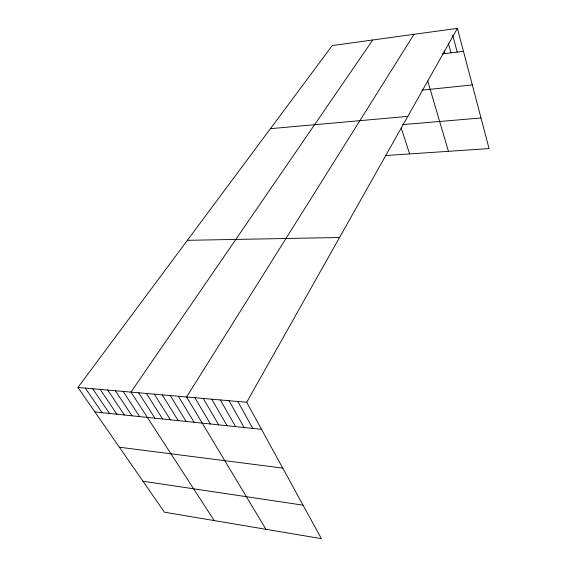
<?xml version="1.0" encoding="UTF-8"?>
<svg xmlns="http://www.w3.org/2000/svg" width="567" height="567" viewBox="0 0 567 567"><rect width="100%" height="100%" fill="white"/><g stroke="black" fill="none" stroke-linecap="round" stroke-linejoin="round"><path stroke-width="0.85" d="M246.702 402.265L457.42 28.35L332.241 45.558L77.934 387.459L164.423 512.192L321.376 538.65L246.702 402.265L77.934 387.459M414.023 34.318L186.571 396.992L265.951 529.309M372.732 39.988L130.984 392.109L214.227 520.591M442.196 53.929L463.459 51.299M421.848 90.181L472.311 84.93M270.424 128.666L407.815 116.377M402.563 124.627L481.007 117.971M385.241 155.564L489.066 148.589L457.42 28.35M187.365 240.33L339.562 237.488M94.909 411.933L261.515 429.325M119.375 447.214L282.735 468.08M142.955 481.234L303.033 505.154M85.27 388.097L102.166 412.684M92.683 388.749L109.502 413.456M100.175 389.409L116.915 414.229M107.751 390.075L124.407 415.009M115.413 390.748L131.976 415.802M123.152 391.421L139.631 416.596M138.667 392.782L154.961 418.198M146.428 393.47L162.637 418.999M154.281 394.157L170.391 419.807M162.219 394.852L178.229 420.629M170.249 395.553L186.153 421.458M178.364 396.269L194.162 422.295M194.871 397.715L210.442 423.988M203.262 398.452L218.72 424.853M211.753 399.196L227.091 425.732M220.336 399.955L235.553 426.611M229.025 400.713L244.108 427.504M237.807 401.486L252.762 428.411M401.259 128.121L409.615 153.926M427.716 80.883L448.433 151.318M444.124 51.087L444.819 53.603M448.462 43.567L450.985 52.844M452.672 35.147L457.2 52.072"/></g></svg>
